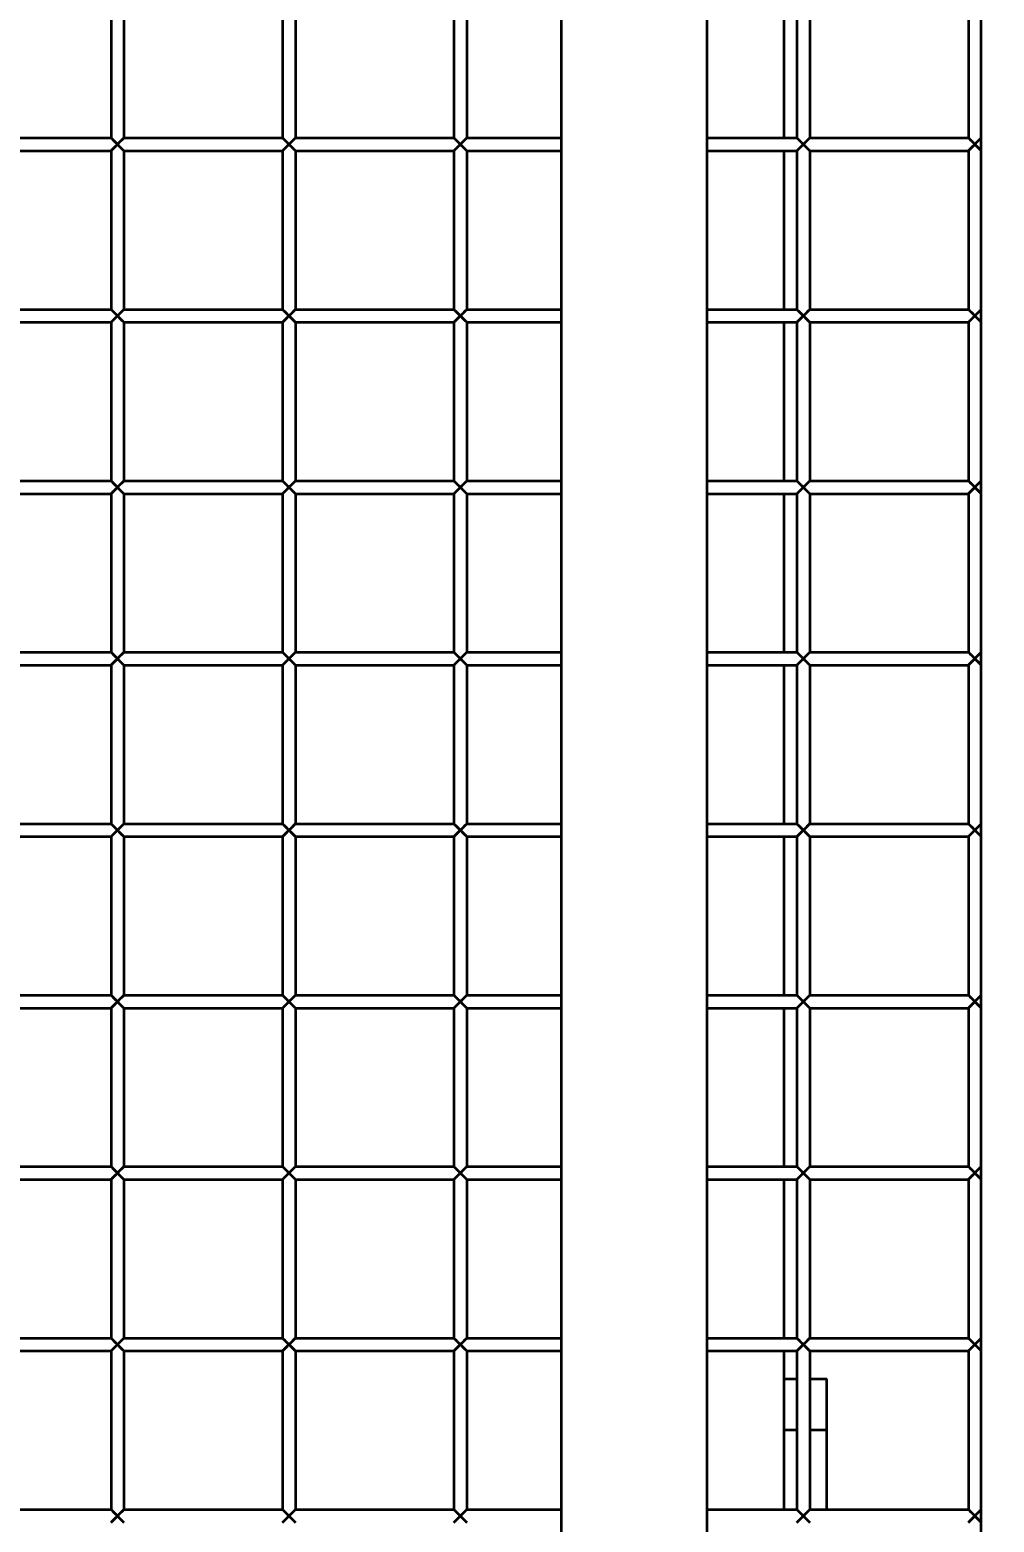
# Model space of a CAD drawing. Header units: millimetres. Extents: x 32496 to 166256, y 3504 to 23939.
# Drawn here: x 146887.3 to 147112.2, y 12921.9 to 13270 of the extents above; entities that cross this region are included whole.
import ezdxf

# ---------------------------------------------------------------- set-up
doc = ezdxf.new("R2010")
doc.units = ezdxf.units.MM
doc.header["$PDSIZE"] = -5
doc.layers.get('0').update_dxf_attribs({"lineweight": 35})
doc.layers.get('Defpoints').update_dxf_attribs({"lineweight": 18})
doc.layers.add('THICK', color=7, linetype='Continuous', lineweight=0)
doc.styles.add('TH_GBDIM', font='仿宋_GB2312.ttf', dxfattribs={"width": 0.8})
doc.dimstyles.new('TH_GBDIM', dxfattribs={"dimscale": 42, "dimtxt": 3, "dimasz": 3, "dimexe": 1.2, "dimexo": 0, "dimgap": 1, "dimtad": 1, "dimdec": 1, "dimdsep": 46, "dimtxsty": 'TH_GBDIM', "dimcen": 2.5, "dimdle": 252, "dimclrd": 4, "dimclre": 4, "dimclrt": 3, "dimadec": 0, "dimazin": 2, "dimtfac": 0.714286, "dimtdec": 1, "dimtmove": 0, "dimatfit": 3, "dimfxl": 1, "dimtolj": 1, "dimarcsym": 0})

# ---------------------------------------------------------------- blocks, each defined once
blk = doc.blocks.new('*D5866')
at = {"layer": 'Defpoints', "color": 0}
for p in [(146504.2, 13263.4), (152827.2, 12081.36), (152827.2, 11822.56)]:
    blk.add_point(p, dxfattribs=at)
at = {"layer": 'THICK', "color": 4, "linetype": 'Continuous', "lineweight": -2}
for p, q in [((146504.2, 13263.4), (146504.2, 11792.56)), ((152827.2, 12081.36), (152827.2, 11792.56)), ((146579.2, 11822.56), (152752.2, 11822.56))]:
    blk.add_line(p, q, dxfattribs=at)
at = {"layer": 'THICK', "color": 4}
for points in [[(146579.2, 11835.06), (146579.2, 11810.06), (146504.2, 11822.56)], [(152752.2, 11810.06), (152752.2, 11835.06), (152827.2, 11822.56)]]:
    blk.add_solid(points, dxfattribs=at)
at = {"layer": 'THICK', "color": 3, "lineweight": -3, "insert": (149665.7, 11885.26), "char_height": 75, "attachment_point": 5, "style": 'TH_GBDIM'}
blk.add_mtext('\\A1;About {\\A1;6323}', dxfattribs=at)
blk = doc.blocks.new('8-1250')
at = {"linetype": 'Continuous'}
for p, q in [((-1551.13, -33362.79), (-1551.13, -34431.79)), ((-1585.13, -33446.27), (-1585.13, -34431.79)), ((-1487.13, -34414.79), (-1487.13, -33511.79)), ((-1690.13, -33624.79), (-1690.13, -33661.79)), ((-1687.13, -33624.79), (-1687.13, -33661.79)), ((-1650.13, -33624.79), (-1650.13, -33661.79)), ((-1647.13, -33624.79), (-1647.13, -33661.79)), ((-1610.13, -33624.79), (-1610.13, -33661.79)), ((-1607.13, -33624.79), (-1607.13, -33661.79)), ((-1533.13, -33661.79), (-1533.13, -33624.79)), ((-1530.13, -33624.79), (-1530.13, -33661.79)), ((-1527.13, -33624.79), (-1527.13, -33661.79)), ((-1490.13, -33624.79), (-1490.13, -33661.79)), ((-1727.13, -33661.79), (-1690.13, -33661.79)), ((-1690.13, -33661.79), (-1687.13, -33664.79)), ((-1690.13, -33664.79), (-1687.13, -33661.79)), ((-1690.01, -33664.67), (-1689.22, -33663.88)), ((-1689.22, -33663.88), (-1688.63, -33663.29)), ((-1687.13, -33661.79), (-1650.13, -33661.79)), ((-1650.13, -33661.79), (-1647.13, -33664.79)), ((-1650.13, -33664.79), (-1647.13, -33661.79)), ((-1650.01, -33664.67), (-1649.22, -33663.88)), ((-1649.22, -33663.88), (-1648.63, -33663.29)), ((-1647.13, -33661.79), (-1610.13, -33661.79)), ((-1610.13, -33661.79), (-1607.13, -33664.79)), ((-1610.13, -33664.79), (-1607.13, -33661.79)), ((-1610.01, -33664.67), (-1609.22, -33663.88)), ((-1609.22, -33663.88), (-1608.63, -33663.29)), ((-1607.13, -33661.79), (-1607.56, -33662.22)), ((-1607.13, -33661.79), (-1585.13, -33661.79)), ((-1551.13, -33661.79), (-1530.13, -33661.79)), ((-1530.13, -33664.79), (-1527.13, -33661.79)), ((-1530.13, -33661.79), (-1527.13, -33664.79)), ((-1530.01, -33664.67), (-1529.22, -33663.88)), ((-1529.22, -33663.88), (-1528.63, -33663.29)), ((-1527.13, -33661.79), (-1527.56, -33662.22)), ((-1527.13, -33661.79), (-1490.13, -33661.79)), ((-1490.13, -33664.79), (-1487.13, -33661.79)), ((-1490.13, -33661.79), (-1487.13, -33664.79)), ((-1490.01, -33664.67), (-1489.22, -33663.88)), ((-1489.22, -33663.88), (-1488.63, -33663.29)), ((-1487.13, -33661.79), (-1487.56, -33662.22)), ((-1727.13, -33664.79), (-1690.13, -33664.79)), ((-1690.13, -33664.79), (-1690.13, -33701.79)), ((-1687.13, -33664.79), (-1650.13, -33664.79)), ((-1687.13, -33664.79), (-1687.13, -33701.79)), ((-1650.13, -33664.79), (-1650.13, -33701.79)), ((-1647.13, -33664.79), (-1610.13, -33664.79)), ((-1647.13, -33664.79), (-1647.13, -33701.79)), ((-1610.13, -33664.79), (-1610.13, -33701.79)), ((-1607.13, -33664.79), (-1585.13, -33664.79)), ((-1607.13, -33664.79), (-1607.13, -33701.79)), ((-1551.13, -33664.79), (-1530.13, -33664.79)), ((-1533.13, -33701.79), (-1533.13, -33664.79)), ((-1530.13, -33664.79), (-1530.13, -33701.79)), ((-1527.13, -33664.79), (-1490.13, -33664.79)), ((-1527.13, -33664.79), (-1527.13, -33701.79)), ((-1490.13, -33664.79), (-1490.13, -33701.79)), ((-1727.13, -33701.79), (-1690.13, -33701.79)), ((-1690.13, -33701.79), (-1687.13, -33704.79)), ((-1690.13, -33704.79), (-1687.13, -33701.79)), ((-1687.13, -33701.79), (-1650.13, -33701.79)), ((-1650.13, -33701.79), (-1647.13, -33704.79)), ((-1650.13, -33704.79), (-1647.13, -33701.79)), ((-1647.13, -33701.79), (-1610.13, -33701.79)), ((-1610.13, -33701.79), (-1607.13, -33704.79)), ((-1610.13, -33704.79), (-1607.13, -33701.79)), ((-1607.13, -33701.79), (-1585.13, -33701.79)), ((-1551.13, -33701.79), (-1530.13, -33701.79)), ((-1530.13, -33701.79), (-1527.13, -33704.79)), ((-1530.13, -33704.79), (-1527.13, -33701.79)), ((-1527.13, -33701.79), (-1527.56, -33702.22)), ((-1527.13, -33701.79), (-1490.13, -33701.79)), ((-1490.13, -33704.79), (-1487.13, -33701.79)), ((-1490.13, -33701.79), (-1487.13, -33704.79)), ((-1487.13, -33701.79), (-1487.56, -33702.22)), ((-1727.13, -33704.79), (-1690.13, -33704.79)), ((-1690.13, -33704.79), (-1690.13, -33741.79)), ((-1690.01, -33704.67), (-1689.22, -33703.88)), ((-1689.22, -33703.88), (-1688.63, -33703.29)), ((-1687.13, -33704.79), (-1650.13, -33704.79)), ((-1687.13, -33704.79), (-1687.13, -33741.79)), ((-1650.13, -33704.79), (-1650.13, -33741.79)), ((-1650.01, -33704.67), (-1649.22, -33703.88)), ((-1649.22, -33703.88), (-1648.63, -33703.29)), ((-1647.13, -33704.79), (-1610.13, -33704.79)), ((-1647.13, -33704.79), (-1647.13, -33741.79)), ((-1610.13, -33704.79), (-1610.13, -33741.79)), ((-1610.01, -33704.67), (-1609.22, -33703.88)), ((-1609.22, -33703.88), (-1608.63, -33703.29)), ((-1607.13, -33704.79), (-1585.13, -33704.79)), ((-1607.13, -33704.79), (-1607.13, -33741.79)), ((-1551.13, -33704.79), (-1530.13, -33704.79)), ((-1533.13, -33741.79), (-1533.13, -33704.79)), ((-1530.13, -33704.79), (-1530.13, -33741.79)), ((-1530.01, -33704.67), (-1529.22, -33703.88)), ((-1529.22, -33703.88), (-1528.63, -33703.29)), ((-1527.13, -33704.79), (-1490.13, -33704.79)), ((-1527.13, -33704.79), (-1527.13, -33741.79)), ((-1490.13, -33704.79), (-1490.13, -33741.79)), ((-1490.01, -33704.67), (-1489.22, -33703.88)), ((-1489.22, -33703.88), (-1488.63, -33703.29)), ((-1727.13, -33741.79), (-1690.13, -33741.79)), ((-1690.13, -33741.79), (-1687.13, -33744.79)), ((-1690.13, -33744.79), (-1687.13, -33741.79)), ((-1690.01, -33744.67), (-1689.22, -33743.88)), ((-1689.22, -33743.88), (-1688.63, -33743.29)), ((-1687.13, -33741.79), (-1650.13, -33741.79)), ((-1650.13, -33741.79), (-1647.13, -33744.79)), ((-1650.13, -33744.79), (-1647.13, -33741.79)), ((-1650.01, -33744.67), (-1649.22, -33743.88)), ((-1649.22, -33743.88), (-1648.63, -33743.29)), ((-1647.13, -33741.79), (-1610.13, -33741.79)), ((-1610.13, -33741.79), (-1607.13, -33744.79)), ((-1610.13, -33744.79), (-1607.13, -33741.79)), ((-1610.01, -33744.67), (-1609.22, -33743.88)), ((-1609.22, -33743.88), (-1608.63, -33743.29)), ((-1607.13, -33741.79), (-1585.13, -33741.79)), ((-1551.13, -33741.79), (-1530.13, -33741.79)), ((-1530.13, -33741.79), (-1527.13, -33744.79)), ((-1530.13, -33744.79), (-1527.13, -33741.79)), ((-1530.01, -33744.67), (-1529.22, -33743.88)), ((-1529.22, -33743.88), (-1528.63, -33743.29)), ((-1527.13, -33741.79), (-1527.56, -33742.22)), ((-1527.13, -33741.79), (-1490.13, -33741.79)), ((-1490.13, -33741.79), (-1487.13, -33744.79)), ((-1490.13, -33744.79), (-1487.13, -33741.79)), ((-1490.01, -33744.67), (-1489.22, -33743.88)), ((-1489.22, -33743.88), (-1488.63, -33743.29)), ((-1487.13, -33741.79), (-1487.56, -33742.22)), ((-1727.13, -33744.79), (-1690.13, -33744.79)), ((-1690.13, -33744.79), (-1690.13, -33781.79)), ((-1687.13, -33744.79), (-1650.13, -33744.79)), ((-1687.13, -33744.79), (-1687.13, -33781.79)), ((-1650.13, -33744.79), (-1650.13, -33781.79)), ((-1647.13, -33744.79), (-1610.13, -33744.79)), ((-1647.13, -33744.79), (-1647.13, -33781.79)), ((-1610.13, -33744.79), (-1610.13, -33781.79)), ((-1607.13, -33744.79), (-1585.13, -33744.79)), ((-1607.13, -33744.79), (-1607.13, -33781.79)), ((-1551.13, -33744.79), (-1530.13, -33744.79)), ((-1533.13, -33781.79), (-1533.13, -33744.79)), ((-1530.13, -33744.79), (-1530.13, -33781.79)), ((-1527.13, -33744.79), (-1490.13, -33744.79)), ((-1527.13, -33744.79), (-1527.13, -33781.79)), ((-1490.13, -33744.79), (-1490.13, -33781.79)), ((-1727.13, -33781.79), (-1690.13, -33781.79)), ((-1690.13, -33781.79), (-1687.13, -33784.79)), ((-1690.13, -33784.79), (-1687.13, -33781.79)), ((-1687.13, -33781.79), (-1650.13, -33781.79)), ((-1650.13, -33781.79), (-1647.13, -33784.79)), ((-1650.13, -33784.79), (-1647.13, -33781.79)), ((-1647.13, -33781.79), (-1610.13, -33781.79)), ((-1610.13, -33781.79), (-1607.13, -33784.79)), ((-1610.13, -33784.79), (-1607.13, -33781.79)), ((-1607.13, -33781.79), (-1585.13, -33781.79)), ((-1551.13, -33781.79), (-1530.13, -33781.79)), ((-1530.13, -33781.79), (-1527.13, -33784.79)), ((-1530.13, -33784.79), (-1527.13, -33781.79)), ((-1527.13, -33781.79), (-1490.13, -33781.79)), ((-1490.13, -33781.79), (-1487.13, -33784.79)), ((-1490.13, -33784.79), (-1487.13, -33781.79)), ((-1487.13, -33781.79), (-1487.56, -33782.22)), ((-1727.13, -33784.79), (-1690.13, -33784.79)), ((-1690.13, -33784.79), (-1690.13, -33821.79)), ((-1690.01, -33784.67), (-1689.22, -33783.88)), ((-1689.22, -33783.88), (-1688.63, -33783.29)), ((-1687.13, -33784.79), (-1650.13, -33784.79)), ((-1687.13, -33784.79), (-1687.13, -33821.79)), ((-1650.13, -33784.79), (-1650.13, -33821.79)), ((-1650.01, -33784.67), (-1649.22, -33783.88)), ((-1649.22, -33783.88), (-1648.63, -33783.29)), ((-1647.13, -33784.79), (-1610.13, -33784.79)), ((-1647.13, -33784.79), (-1647.13, -33821.79)), ((-1610.13, -33784.79), (-1610.13, -33821.79)), ((-1610.01, -33784.67), (-1609.22, -33783.88)), ((-1609.22, -33783.88), (-1608.63, -33783.29)), ((-1607.13, -33784.79), (-1585.13, -33784.79)), ((-1607.13, -33784.79), (-1607.13, -33821.79)), ((-1551.13, -33784.79), (-1530.13, -33784.79)), ((-1533.13, -33821.79), (-1533.13, -33784.79)), ((-1530.13, -33784.79), (-1530.13, -33821.79)), ((-1530.01, -33784.67), (-1529.22, -33783.88)), ((-1529.22, -33783.88), (-1528.63, -33783.29)), ((-1527.13, -33784.79), (-1490.13, -33784.79)), ((-1527.13, -33784.79), (-1527.13, -33821.79)), ((-1490.13, -33784.79), (-1490.13, -33821.79)), ((-1490.01, -33784.67), (-1489.22, -33783.88)), ((-1489.22, -33783.88), (-1488.63, -33783.29)), ((-1727.13, -33821.79), (-1690.13, -33821.79)), ((-1690.13, -33821.79), (-1687.13, -33824.79)), ((-1690.13, -33824.79), (-1687.13, -33821.79)), ((-1690.01, -33824.67), (-1689.22, -33823.88)), ((-1689.22, -33823.88), (-1688.63, -33823.29)), ((-1687.13, -33821.79), (-1650.13, -33821.79)), ((-1650.13, -33821.79), (-1647.13, -33824.79)), ((-1650.13, -33824.79), (-1647.13, -33821.79)), ((-1650.01, -33824.67), (-1649.22, -33823.88)), ((-1649.22, -33823.88), (-1648.63, -33823.29)), ((-1647.13, -33821.79), (-1610.13, -33821.79)), ((-1610.13, -33821.79), (-1607.13, -33824.79)), ((-1610.13, -33824.79), (-1607.13, -33821.79)), ((-1610.01, -33824.67), (-1609.22, -33823.88)), ((-1609.22, -33823.88), (-1608.63, -33823.29)), ((-1607.13, -33821.79), (-1585.13, -33821.79)), ((-1551.13, -33821.79), (-1530.13, -33821.79)), ((-1530.13, -33821.79), (-1527.13, -33824.79)), ((-1530.13, -33824.79), (-1527.13, -33821.79)), ((-1530.01, -33824.67), (-1529.22, -33823.88)), ((-1529.22, -33823.88), (-1528.63, -33823.29)), ((-1527.13, -33821.79), (-1490.13, -33821.79)), ((-1490.13, -33821.79), (-1487.13, -33824.79)), ((-1490.13, -33824.79), (-1487.13, -33821.79)), ((-1490.01, -33824.67), (-1489.22, -33823.88)), ((-1489.22, -33823.88), (-1488.63, -33823.29)), ((-1727.13, -33824.79), (-1690.13, -33824.79)), ((-1690.13, -33824.79), (-1690.13, -33861.79)), ((-1687.13, -33824.79), (-1650.13, -33824.79)), ((-1687.13, -33824.79), (-1687.13, -33861.79)), ((-1650.13, -33824.79), (-1650.13, -33861.79)), ((-1647.13, -33824.79), (-1610.13, -33824.79)), ((-1647.13, -33824.79), (-1647.13, -33861.79)), ((-1610.13, -33824.79), (-1610.13, -33861.79)), ((-1607.13, -33824.79), (-1585.13, -33824.79)), ((-1607.13, -33824.79), (-1607.13, -33861.79)), ((-1551.13, -33824.79), (-1530.13, -33824.79)), ((-1533.13, -33861.79), (-1533.13, -33824.79)), ((-1530.13, -33824.79), (-1530.13, -33861.79)), ((-1527.13, -33824.79), (-1490.13, -33824.79)), ((-1527.13, -33824.79), (-1527.13, -33861.79)), ((-1490.13, -33824.79), (-1490.13, -33861.79)), ((-1727.13, -33861.79), (-1690.13, -33861.79)), ((-1690.13, -33861.79), (-1687.13, -33864.79)), ((-1690.13, -33864.79), (-1687.13, -33861.79)), ((-1687.13, -33861.79), (-1650.13, -33861.79)), ((-1650.13, -33861.79), (-1647.13, -33864.79)), ((-1650.13, -33864.79), (-1647.13, -33861.79)), ((-1647.13, -33861.79), (-1610.13, -33861.79)), ((-1610.13, -33861.79), (-1607.13, -33864.79)), ((-1610.13, -33864.79), (-1607.13, -33861.79)), ((-1607.13, -33861.79), (-1585.13, -33861.79)), ((-1551.13, -33861.79), (-1530.13, -33861.79)), ((-1530.13, -33861.79), (-1527.13, -33864.79)), ((-1530.13, -33864.79), (-1527.13, -33861.79)), ((-1527.13, -33861.79), (-1490.13, -33861.79)), ((-1490.13, -33861.79), (-1487.13, -33864.79)), ((-1490.13, -33864.79), (-1487.13, -33861.79)), ((-1727.13, -33864.79), (-1690.13, -33864.79)), ((-1690.13, -33864.79), (-1690.13, -33901.79)), ((-1690.01, -33864.67), (-1689.22, -33863.88)), ((-1689.22, -33863.88), (-1688.63, -33863.29)), ((-1687.13, -33864.79), (-1650.13, -33864.79)), ((-1687.13, -33864.79), (-1687.13, -33901.79)), ((-1650.13, -33864.79), (-1650.13, -33901.79)), ((-1650.01, -33864.67), (-1649.22, -33863.88)), ((-1649.22, -33863.88), (-1648.63, -33863.29)), ((-1647.13, -33864.79), (-1610.13, -33864.79)), ((-1647.13, -33864.79), (-1647.13, -33901.79)), ((-1610.13, -33864.79), (-1610.13, -33901.79)), ((-1610.01, -33864.67), (-1609.22, -33863.88)), ((-1609.22, -33863.88), (-1608.63, -33863.29)), ((-1607.13, -33864.79), (-1585.13, -33864.79)), ((-1607.13, -33864.79), (-1607.13, -33901.79)), ((-1551.13, -33864.79), (-1530.13, -33864.79)), ((-1533.13, -33901.79), (-1533.13, -33864.79)), ((-1530.13, -33864.79), (-1530.13, -33901.79)), ((-1530.01, -33864.67), (-1529.22, -33863.88)), ((-1529.22, -33863.88), (-1528.63, -33863.29)), ((-1527.13, -33864.79), (-1490.13, -33864.79)), ((-1527.13, -33864.79), (-1527.13, -33901.79)), ((-1490.13, -33864.79), (-1490.13, -33901.79)), ((-1490.01, -33864.67), (-1489.22, -33863.88)), ((-1489.22, -33863.88), (-1488.63, -33863.29)), ((-1727.13, -33901.79), (-1690.13, -33901.79)), ((-1690.13, -33901.79), (-1687.13, -33904.79)), ((-1690.13, -33904.79), (-1687.13, -33901.79)), ((-1690.01, -33904.67), (-1689.22, -33903.88)), ((-1689.22, -33903.88), (-1688.63, -33903.29)), ((-1687.13, -33901.79), (-1650.13, -33901.79)), ((-1650.13, -33901.79), (-1647.13, -33904.79)), ((-1650.13, -33904.79), (-1647.13, -33901.79)), ((-1650.01, -33904.67), (-1649.22, -33903.88)), ((-1649.22, -33903.88), (-1648.63, -33903.29)), ((-1647.13, -33901.79), (-1610.13, -33901.79)), ((-1610.13, -33901.79), (-1607.13, -33904.79)), ((-1610.13, -33904.79), (-1607.13, -33901.79)), ((-1610.01, -33904.67), (-1609.22, -33903.88)), ((-1609.22, -33903.88), (-1608.63, -33903.29)), ((-1607.13, -33901.79), (-1585.13, -33901.79)), ((-1551.13, -33901.79), (-1530.13, -33901.79)), ((-1530.13, -33901.79), (-1527.13, -33904.79)), ((-1530.13, -33904.79), (-1527.13, -33901.79)), ((-1530.01, -33904.67), (-1529.22, -33903.88)), ((-1529.22, -33903.88), (-1528.63, -33903.29)), ((-1527.13, -33901.79), (-1490.13, -33901.79)), ((-1490.13, -33901.79), (-1487.13, -33904.79)), ((-1490.13, -33904.79), (-1487.13, -33901.79)), ((-1490.01, -33904.67), (-1489.22, -33903.88)), ((-1489.22, -33903.88), (-1488.63, -33903.29)), ((-1727.13, -33904.79), (-1690.13, -33904.79)), ((-1690.13, -33904.79), (-1690.13, -33941.79)), ((-1687.13, -33904.79), (-1650.13, -33904.79)), ((-1687.13, -33904.79), (-1687.13, -33941.79)), ((-1650.13, -33904.79), (-1650.13, -33941.79)), ((-1647.13, -33904.79), (-1610.13, -33904.79)), ((-1647.13, -33904.79), (-1647.13, -33941.79)), ((-1610.13, -33904.79), (-1610.13, -33941.79)), ((-1607.13, -33904.79), (-1585.13, -33904.79)), ((-1607.13, -33904.79), (-1607.13, -33941.79)), ((-1551.13, -33904.79), (-1530.13, -33904.79)), ((-1533.13, -33941.79), (-1533.13, -33904.79)), ((-1530.13, -33904.79), (-1530.13, -33941.79)), ((-1527.13, -33904.79), (-1490.13, -33904.79)), ((-1527.13, -33904.79), (-1527.13, -33941.79)), ((-1490.13, -33904.79), (-1490.13, -33941.79)), ((-1727.13, -33941.79), (-1690.13, -33941.79)), ((-1690.13, -33941.79), (-1687.13, -33944.79)), ((-1690.13, -33944.79), (-1687.13, -33941.79)), ((-1687.13, -33941.79), (-1650.13, -33941.79)), ((-1650.13, -33941.79), (-1647.13, -33944.79)), ((-1650.13, -33944.79), (-1647.13, -33941.79)), ((-1647.13, -33941.79), (-1610.13, -33941.79)), ((-1610.13, -33941.79), (-1607.13, -33944.79)), ((-1610.13, -33944.79), (-1607.13, -33941.79)), ((-1607.13, -33941.79), (-1585.13, -33941.79)), ((-1551.13, -33941.79), (-1530.13, -33941.79)), ((-1530.13, -33941.79), (-1527.13, -33944.79)), ((-1530.13, -33944.79), (-1527.13, -33941.79)), ((-1527.13, -33941.79), (-1490.13, -33941.79)), ((-1490.13, -33941.79), (-1487.13, -33944.79)), ((-1490.13, -33944.79), (-1487.13, -33941.79)), ((-1727.13, -33944.79), (-1690.13, -33944.79)), ((-1690.13, -33944.79), (-1690.13, -33981.79)), ((-1690.01, -33944.67), (-1689.22, -33943.88)), ((-1689.22, -33943.88), (-1688.63, -33943.29)), ((-1687.13, -33944.79), (-1650.13, -33944.79)), ((-1687.13, -33944.79), (-1687.13, -33981.79)), ((-1650.13, -33944.79), (-1650.13, -33981.79)), ((-1650.01, -33944.67), (-1649.22, -33943.88)), ((-1649.22, -33943.88), (-1648.63, -33943.29)), ((-1647.13, -33944.79), (-1610.13, -33944.79)), ((-1647.13, -33944.79), (-1647.13, -33981.79)), ((-1610.13, -33944.79), (-1610.13, -33981.79)), ((-1610.01, -33944.67), (-1609.22, -33943.88)), ((-1609.22, -33943.88), (-1608.63, -33943.29)), ((-1607.13, -33944.79), (-1585.13, -33944.79)), ((-1607.13, -33944.79), (-1607.13, -33981.79)), ((-1551.13, -33944.79), (-1530.13, -33944.79)), ((-1533.13, -33981.79), (-1533.13, -33944.79)), ((-1530.13, -33944.79), (-1530.13, -33981.79)), ((-1530.01, -33944.67), (-1529.22, -33943.88)), ((-1529.22, -33943.88), (-1528.63, -33943.29)), ((-1527.13, -33944.79), (-1490.13, -33944.79)), ((-1527.13, -33944.79), (-1527.13, -33981.79)), ((-1490.13, -33944.79), (-1490.13, -33981.79)), ((-1490.01, -33944.67), (-1489.22, -33943.88)), ((-1489.22, -33943.88), (-1488.63, -33943.29)), ((-1533.13, -33951.29), (-1530.13, -33951.29)), ((-1527.13, -33951.29), (-1523.13, -33951.29)), ((-1523.13, -33981.79), (-1523.13, -33951.29)), ((-1530.13, -33963.29), (-1533.13, -33963.29)), ((-1523.13, -33963.29), (-1527.13, -33963.29)), ((-1727.13, -33981.79), (-1690.13, -33981.79)), ((-1690.13, -33981.79), (-1687.13, -33984.79)), ((-1690.13, -33984.79), (-1687.13, -33981.79)), ((-1690.01, -33984.67), (-1689.22, -33983.88)), ((-1689.22, -33983.88), (-1688.63, -33983.29)), ((-1687.13, -33981.79), (-1650.13, -33981.79)), ((-1650.13, -33981.79), (-1647.13, -33984.79)), ((-1650.13, -33984.79), (-1647.13, -33981.79)), ((-1650.01, -33984.67), (-1649.22, -33983.88)), ((-1649.22, -33983.88), (-1648.63, -33983.29)), ((-1647.13, -33981.79), (-1610.13, -33981.79)), ((-1610.13, -33981.79), (-1607.13, -33984.79)), ((-1610.13, -33984.79), (-1607.13, -33981.79)), ((-1610.01, -33984.67), (-1609.22, -33983.88)), ((-1609.22, -33983.88), (-1608.63, -33983.29)), ((-1607.13, -33981.79), (-1585.13, -33981.79)), ((-1551.13, -33981.79), (-1530.13, -33981.79)), ((-1530.13, -33981.79), (-1527.13, -33984.79)), ((-1530.13, -33984.79), (-1527.13, -33981.79)), ((-1530.01, -33984.67), (-1529.22, -33983.88)), ((-1529.22, -33983.88), (-1528.63, -33983.29)), ((-1527.13, -33981.79), (-1490.13, -33981.79)), ((-1490.13, -33981.79), (-1487.13, -33984.79)), ((-1490.13, -33984.79), (-1487.13, -33981.79)), ((-1490.01, -33984.67), (-1489.22, -33983.88)), ((-1489.22, -33983.88), (-1488.63, -33983.29))]:
    blk.add_line(p, q, dxfattribs=at)
for points in [[(-1688.63, -33663.29), (-1689.21, -33662.7), (-1689.69, -33662.23)], [(-1687.24, -33661.9), (-1687.56, -33662.22), (-1688.05, -33662.71), (-1688.63, -33663.29)], [(-1688.63, -33663.29), (-1688.04, -33663.88), (-1687.57, -33664.35), (-1687.24, -33664.67)], [(-1648.63, -33663.29), (-1649.21, -33662.7), (-1649.69, -33662.23)], [(-1647.24, -33661.9), (-1647.56, -33662.22), (-1648.05, -33662.71), (-1648.63, -33663.29)], [(-1648.63, -33663.29), (-1648.04, -33663.88), (-1647.57, -33664.35), (-1647.24, -33664.67)], [(-1608.63, -33663.29), (-1609.21, -33662.7), (-1609.69, -33662.23)], [(-1607.56, -33662.22), (-1608.05, -33662.71), (-1608.63, -33663.29)], [(-1608.63, -33663.29), (-1608.04, -33663.88), (-1607.57, -33664.35), (-1607.24, -33664.67)], [(-1528.63, -33663.29), (-1529.21, -33662.7), (-1529.69, -33662.23)], [(-1527.56, -33662.22), (-1528.05, -33662.71), (-1528.63, -33663.29)], [(-1528.63, -33663.29), (-1528.04, -33663.88), (-1527.57, -33664.35), (-1527.24, -33664.67)], [(-1488.63, -33663.29), (-1489.21, -33662.7), (-1489.69, -33662.23)], [(-1487.56, -33662.22), (-1488.05, -33662.71), (-1488.63, -33663.29)], [(-1488.63, -33663.29), (-1488.04, -33663.88), (-1487.57, -33664.35), (-1487.24, -33664.67)], [(-1688.63, -33703.29), (-1689.21, -33702.7), (-1689.69, -33702.23)], [(-1687.24, -33701.9), (-1687.56, -33702.22), (-1688.05, -33702.71), (-1688.63, -33703.29)], [(-1648.63, -33703.29), (-1649.21, -33702.7), (-1649.69, -33702.23)], [(-1647.24, -33701.9), (-1647.56, -33702.22), (-1648.05, -33702.71), (-1648.63, -33703.29)], [(-1608.63, -33703.29), (-1609.21, -33702.7), (-1609.69, -33702.23)], [(-1607.24, -33701.9), (-1607.56, -33702.22), (-1608.05, -33702.71), (-1608.63, -33703.29)], [(-1528.63, -33703.29), (-1529.21, -33702.7), (-1529.69, -33702.23)], [(-1527.56, -33702.22), (-1528.05, -33702.71), (-1528.63, -33703.29)], [(-1488.63, -33703.29), (-1489.21, -33702.7), (-1489.69, -33702.23)], [(-1487.56, -33702.22), (-1488.05, -33702.71), (-1488.63, -33703.29)], [(-1688.63, -33703.29), (-1688.04, -33703.88), (-1687.57, -33704.35), (-1687.24, -33704.67)], [(-1648.63, -33703.29), (-1648.04, -33703.88), (-1647.57, -33704.35), (-1647.24, -33704.67)], [(-1608.63, -33703.29), (-1608.04, -33703.88), (-1607.57, -33704.35), (-1607.24, -33704.67)], [(-1528.63, -33703.29), (-1528.04, -33703.88), (-1527.57, -33704.35), (-1527.24, -33704.67)], [(-1488.63, -33703.29), (-1488.04, -33703.88), (-1487.57, -33704.35), (-1487.24, -33704.67)], [(-1688.63, -33743.29), (-1689.21, -33742.7), (-1689.69, -33742.23)], [(-1687.24, -33741.9), (-1687.56, -33742.22), (-1688.05, -33742.71), (-1688.63, -33743.29)], [(-1688.63, -33743.29), (-1688.04, -33743.88), (-1687.57, -33744.35), (-1687.24, -33744.67)], [(-1648.63, -33743.29), (-1649.21, -33742.7), (-1649.69, -33742.23)], [(-1647.24, -33741.9), (-1647.56, -33742.22), (-1648.05, -33742.71), (-1648.63, -33743.29)], [(-1648.63, -33743.29), (-1648.04, -33743.88), (-1647.57, -33744.35), (-1647.24, -33744.67)], [(-1608.63, -33743.29), (-1609.21, -33742.7), (-1609.69, -33742.23)], [(-1607.24, -33741.9), (-1607.56, -33742.22), (-1608.05, -33742.71), (-1608.63, -33743.29)], [(-1608.63, -33743.29), (-1608.04, -33743.88), (-1607.57, -33744.35), (-1607.24, -33744.67)], [(-1528.63, -33743.29), (-1529.21, -33742.7), (-1529.69, -33742.23)], [(-1527.56, -33742.22), (-1528.05, -33742.71), (-1528.63, -33743.29)], [(-1528.63, -33743.29), (-1528.04, -33743.88), (-1527.57, -33744.35), (-1527.24, -33744.67)], [(-1488.63, -33743.29), (-1489.21, -33742.7), (-1489.69, -33742.23)], [(-1487.56, -33742.22), (-1488.05, -33742.71), (-1488.63, -33743.29)], [(-1488.63, -33743.29), (-1488.04, -33743.88), (-1487.57, -33744.35), (-1487.24, -33744.67)], [(-1688.63, -33783.29), (-1689.21, -33782.7), (-1689.69, -33782.23)], [(-1687.24, -33781.9), (-1687.56, -33782.22), (-1688.05, -33782.71), (-1688.63, -33783.29)], [(-1648.63, -33783.29), (-1649.21, -33782.7), (-1649.69, -33782.23)], [(-1647.24, -33781.9), (-1647.56, -33782.22), (-1648.05, -33782.71), (-1648.63, -33783.29)], [(-1608.63, -33783.29), (-1609.21, -33782.7), (-1609.69, -33782.23)], [(-1607.24, -33781.9), (-1607.56, -33782.22), (-1608.05, -33782.71), (-1608.63, -33783.29)], [(-1528.63, -33783.29), (-1529.21, -33782.7), (-1529.69, -33782.23)], [(-1527.24, -33781.9), (-1527.56, -33782.22), (-1528.05, -33782.71), (-1528.63, -33783.29)], [(-1488.63, -33783.29), (-1489.21, -33782.7), (-1489.69, -33782.23)], [(-1487.56, -33782.22), (-1488.05, -33782.71), (-1488.63, -33783.29)], [(-1688.63, -33783.29), (-1688.04, -33783.88), (-1687.57, -33784.35), (-1687.24, -33784.67)], [(-1648.63, -33783.29), (-1648.04, -33783.88), (-1647.57, -33784.35), (-1647.24, -33784.67)], [(-1608.63, -33783.29), (-1608.04, -33783.88), (-1607.57, -33784.35), (-1607.24, -33784.67)], [(-1528.63, -33783.29), (-1528.04, -33783.88), (-1527.57, -33784.35), (-1527.24, -33784.67)], [(-1488.63, -33783.29), (-1488.04, -33783.88), (-1487.57, -33784.35), (-1487.24, -33784.67)], [(-1688.63, -33823.29), (-1689.21, -33822.7), (-1689.69, -33822.23)], [(-1687.24, -33821.9), (-1687.56, -33822.22), (-1688.05, -33822.71), (-1688.63, -33823.29)], [(-1688.63, -33823.29), (-1688.04, -33823.88), (-1687.57, -33824.35), (-1687.24, -33824.67)], [(-1648.63, -33823.29), (-1649.21, -33822.7), (-1649.69, -33822.23)], [(-1647.24, -33821.9), (-1647.56, -33822.22), (-1648.05, -33822.71), (-1648.63, -33823.29)], [(-1648.63, -33823.29), (-1648.04, -33823.88), (-1647.57, -33824.35), (-1647.24, -33824.67)], [(-1608.63, -33823.29), (-1609.21, -33822.7), (-1609.69, -33822.23)], [(-1607.24, -33821.9), (-1607.56, -33822.22), (-1608.05, -33822.71), (-1608.63, -33823.29)], [(-1608.63, -33823.29), (-1608.04, -33823.88), (-1607.57, -33824.35), (-1607.24, -33824.67)], [(-1528.63, -33823.29), (-1529.21, -33822.7), (-1529.69, -33822.23)], [(-1527.24, -33821.9), (-1527.56, -33822.22), (-1528.05, -33822.71), (-1528.63, -33823.29)], [(-1528.63, -33823.29), (-1528.04, -33823.88), (-1527.57, -33824.35), (-1527.24, -33824.67)], [(-1488.63, -33823.29), (-1489.21, -33822.7), (-1489.69, -33822.23)], [(-1487.24, -33821.9), (-1487.56, -33822.22), (-1488.05, -33822.71), (-1488.63, -33823.29)], [(-1488.63, -33823.29), (-1488.04, -33823.88), (-1487.57, -33824.35), (-1487.24, -33824.67)], [(-1688.63, -33863.29), (-1689.21, -33862.7), (-1689.69, -33862.23)], [(-1687.24, -33861.9), (-1687.56, -33862.22), (-1688.05, -33862.71), (-1688.63, -33863.29)], [(-1648.63, -33863.29), (-1649.21, -33862.7), (-1649.69, -33862.23)], [(-1647.24, -33861.9), (-1647.56, -33862.22), (-1648.05, -33862.71), (-1648.63, -33863.29)], [(-1608.63, -33863.29), (-1609.21, -33862.7), (-1609.69, -33862.23)], [(-1607.24, -33861.9), (-1607.56, -33862.22), (-1608.05, -33862.71), (-1608.63, -33863.29)], [(-1528.63, -33863.29), (-1529.21, -33862.7), (-1529.69, -33862.23)], [(-1527.24, -33861.9), (-1527.56, -33862.22), (-1528.05, -33862.71), (-1528.63, -33863.29)], [(-1488.63, -33863.29), (-1489.21, -33862.7), (-1489.69, -33862.23)], [(-1487.24, -33861.9), (-1487.56, -33862.22), (-1488.05, -33862.71), (-1488.63, -33863.29)], [(-1688.63, -33863.29), (-1688.04, -33863.88), (-1687.57, -33864.35), (-1687.24, -33864.67)], [(-1648.63, -33863.29), (-1648.04, -33863.88), (-1647.57, -33864.35), (-1647.24, -33864.67)], [(-1608.63, -33863.29), (-1608.04, -33863.88), (-1607.57, -33864.35), (-1607.24, -33864.67)], [(-1528.63, -33863.29), (-1528.04, -33863.88), (-1527.57, -33864.35), (-1527.24, -33864.67)], [(-1488.63, -33863.29), (-1488.04, -33863.88), (-1487.57, -33864.35), (-1487.24, -33864.67)], [(-1688.63, -33903.29), (-1689.21, -33902.7), (-1689.69, -33902.23)], [(-1687.24, -33901.9), (-1687.56, -33902.22), (-1688.05, -33902.71), (-1688.63, -33903.29)], [(-1688.63, -33903.29), (-1688.04, -33903.88), (-1687.57, -33904.35), (-1687.24, -33904.67)], [(-1648.63, -33903.29), (-1649.21, -33902.7), (-1649.69, -33902.23)], [(-1647.24, -33901.9), (-1647.56, -33902.22), (-1648.05, -33902.71), (-1648.63, -33903.29)], [(-1648.63, -33903.29), (-1648.04, -33903.88), (-1647.57, -33904.35), (-1647.24, -33904.67)], [(-1608.63, -33903.29), (-1609.21, -33902.7), (-1609.69, -33902.23)], [(-1607.24, -33901.9), (-1607.56, -33902.22), (-1608.05, -33902.71), (-1608.63, -33903.29)], [(-1608.63, -33903.29), (-1608.04, -33903.88), (-1607.57, -33904.35), (-1607.24, -33904.67)], [(-1528.63, -33903.29), (-1529.21, -33902.7), (-1529.69, -33902.23)], [(-1527.24, -33901.9), (-1527.56, -33902.22), (-1528.05, -33902.71), (-1528.63, -33903.29)], [(-1528.63, -33903.29), (-1528.04, -33903.88), (-1527.57, -33904.35), (-1527.24, -33904.67)], [(-1488.63, -33903.29), (-1489.21, -33902.7), (-1489.69, -33902.23)], [(-1487.24, -33901.9), (-1487.56, -33902.22), (-1488.05, -33902.71), (-1488.63, -33903.29)], [(-1488.63, -33903.29), (-1488.04, -33903.88), (-1487.57, -33904.35), (-1487.24, -33904.67)], [(-1688.63, -33943.29), (-1689.21, -33942.7), (-1689.69, -33942.23)], [(-1687.24, -33941.9), (-1687.56, -33942.22), (-1688.05, -33942.71), (-1688.63, -33943.29)], [(-1648.63, -33943.29), (-1649.21, -33942.7), (-1649.69, -33942.23)], [(-1647.24, -33941.9), (-1647.56, -33942.22), (-1648.05, -33942.71), (-1648.63, -33943.29)], [(-1608.63, -33943.29), (-1609.21, -33942.7), (-1609.69, -33942.23)], [(-1607.24, -33941.9), (-1607.56, -33942.22), (-1608.05, -33942.71), (-1608.63, -33943.29)], [(-1528.63, -33943.29), (-1529.21, -33942.7), (-1529.69, -33942.23)], [(-1527.24, -33941.9), (-1527.56, -33942.22), (-1528.05, -33942.71), (-1528.63, -33943.29)], [(-1488.63, -33943.29), (-1489.21, -33942.7), (-1489.69, -33942.23)], [(-1487.24, -33941.9), (-1487.56, -33942.22), (-1488.05, -33942.71), (-1488.63, -33943.29)], [(-1688.63, -33943.29), (-1688.04, -33943.88), (-1687.57, -33944.35), (-1687.24, -33944.67)], [(-1648.63, -33943.29), (-1648.04, -33943.88), (-1647.57, -33944.35), (-1647.24, -33944.67)], [(-1608.63, -33943.29), (-1608.04, -33943.88), (-1607.57, -33944.35), (-1607.24, -33944.67)], [(-1528.63, -33943.29), (-1528.04, -33943.88), (-1527.57, -33944.35), (-1527.24, -33944.67)], [(-1488.63, -33943.29), (-1488.04, -33943.88), (-1487.57, -33944.35), (-1487.24, -33944.67)], [(-1688.63, -33983.29), (-1689.21, -33982.7), (-1689.69, -33982.23)], [(-1687.24, -33981.9), (-1687.56, -33982.22), (-1688.05, -33982.71), (-1688.63, -33983.29)], [(-1688.63, -33983.29), (-1688.04, -33983.88), (-1687.57, -33984.35), (-1687.24, -33984.67)], [(-1648.63, -33983.29), (-1649.21, -33982.7), (-1649.69, -33982.23)], [(-1647.24, -33981.9), (-1647.56, -33982.22), (-1648.05, -33982.71), (-1648.63, -33983.29)], [(-1648.63, -33983.29), (-1648.04, -33983.88), (-1647.57, -33984.35), (-1647.24, -33984.67)], [(-1608.63, -33983.29), (-1609.21, -33982.7), (-1609.69, -33982.23)], [(-1607.24, -33981.9), (-1607.56, -33982.22), (-1608.05, -33982.71), (-1608.63, -33983.29)], [(-1608.63, -33983.29), (-1608.04, -33983.88), (-1607.57, -33984.35), (-1607.24, -33984.67)], [(-1528.63, -33983.29), (-1529.21, -33982.7), (-1529.69, -33982.23)], [(-1527.24, -33981.9), (-1527.56, -33982.22), (-1528.05, -33982.71), (-1528.63, -33983.29)], [(-1528.63, -33983.29), (-1528.04, -33983.88), (-1527.57, -33984.35), (-1527.24, -33984.67)], [(-1488.63, -33983.29), (-1489.21, -33982.7), (-1489.69, -33982.23)], [(-1487.24, -33981.9), (-1487.56, -33982.22), (-1488.05, -33982.71), (-1488.63, -33983.29)], [(-1488.63, -33983.29), (-1488.04, -33983.88), (-1487.57, -33984.35), (-1487.24, -33984.67)]]:
    blk.add_lwpolyline(points, dxfattribs=at)

msp = doc.modelspace()

# ---------------------------------------------------------------- block references
at = {"color": 6}
msp.add_blockref('8-1250', (148596.331, 46906.597), dxfattribs=at)

# ---------------------------------------------------------------- dimensions: what is measured, and where the dimension line sits
at = {"layer": 'THICK', "lineweight": -3}
dim = msp.add_linear_dim(base=(152827.204, 11822.556), p1=(146504.204, 13263.4), p2=(152827.204, 12081.363), text='About {\\A1;<>}', dimstyle='TH_GBDIM', override={"dimscale": 25, "dimtxsty": 'TH_GBDIM', "dimarcsym": 2}, dxfattribs=at)
dim.commit()
dim.dimension.update_dxf_attribs({"geometry": '*D5866', "text_midpoint": (149665.704, 11885.258)})

doc.saveas('drawing.dxf')
